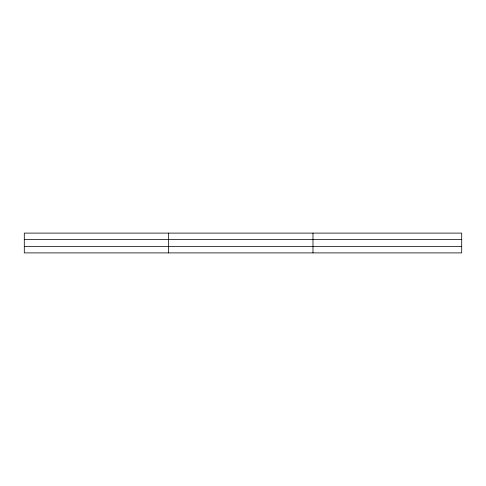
<?xml version="1.0" encoding="UTF-8"?>
<svg xmlns="http://www.w3.org/2000/svg" width="486" height="486" viewBox="0 0 486 486"><rect width="100%" height="100%" fill="white"/><g stroke="black" fill="none" stroke-linecap="round" stroke-linejoin="round"><path stroke-width="0.73" d="M168.642 233.104L168.642 252.896M312.984 233.104L312.984 252.896M461.7 246.366L461.7 252.896L24.3 252.896L24.3 233.104L461.7 233.104L461.7 246.366L24.3 246.366M24.3 239.634L461.7 239.634"/></g></svg>
